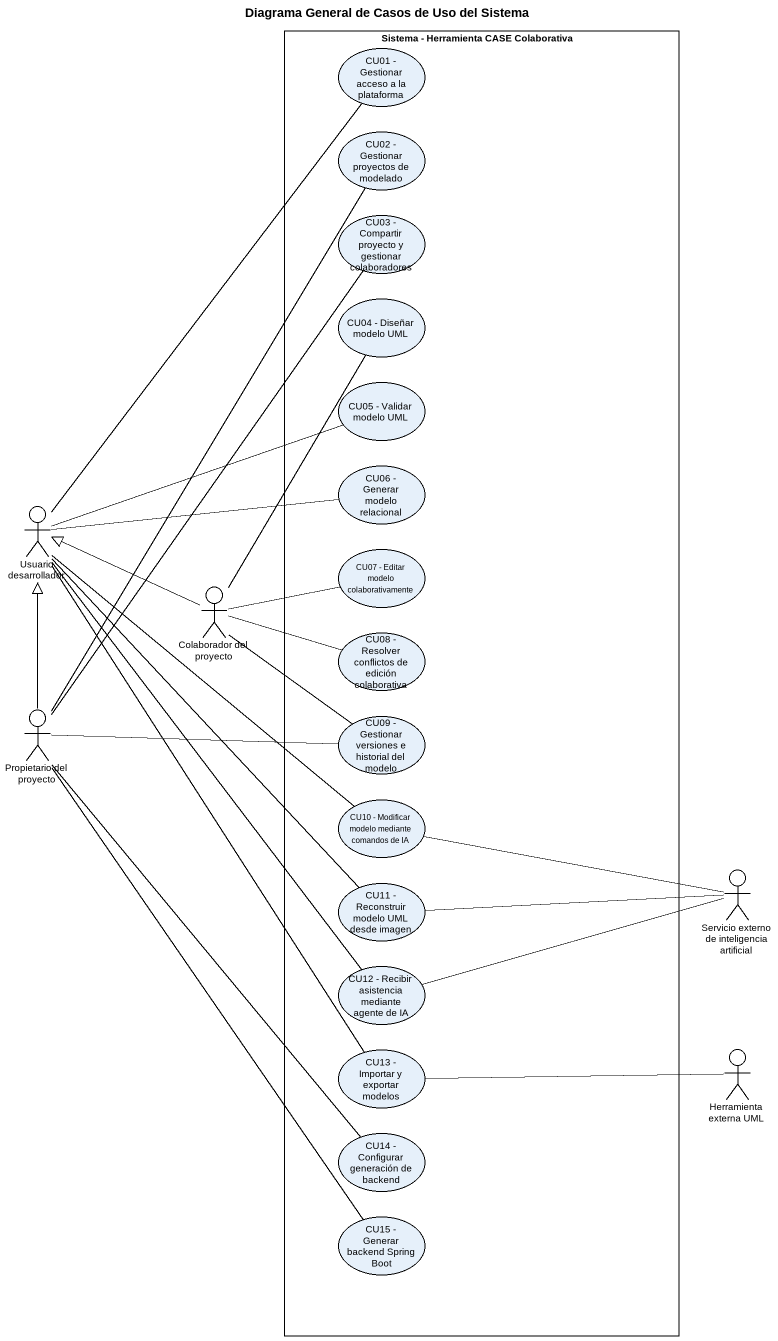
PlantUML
@startuml
title Diagrama General de Casos de Uso del Sistema
rectangle "Sistema - Herramienta CASE Colaborativa" as Sistema_Herramienta_CASE {
  usecase "CU01 - Gestionar acceso a la plataforma" as CU01_Gestionar_acceso_a_la
  usecase "CU02 - Gestionar proyectos de modelado" as CU02_Gestionar_proyectos_de
  usecase "CU03 - Compartir proyecto y gestionar colaboradores" as CU03_Compartir_proyecto_y
  usecase "CU04 - Diseñar modelo UML" as CU04_Diseñar_modelo_UML
  usecase "CU05 - Validar modelo UML" as CU05_Validar_modelo_UML
  usecase "CU06 - Generar modelo relacional" as CU06_Generar_modelo
  usecase "CU07 - Editar modelo colaborativamente" as CU07_Editar_modelo
  usecase "CU08 - Resolver conflictos de edición colaborativa" as CU08_Resolver_conflictos_de
  usecase "CU09 - Gestionar versiones e historial del modelo" as CU09_Gestionar_versiones_e
  usecase "CU10 - Modificar modelo mediante comandos de IA" as CU10_Modificar_modelo
  usecase "CU11 - Reconstruir modelo UML desde imagen" as CU11_Reconstruir_modelo_UML
  usecase "CU12 - Recibir asistencia mediante agente de IA" as CU12_Recibir_asistencia
  usecase "CU13 - Importar y exportar modelos" as CU13_Importar_y_exportar
  usecase "CU14 - Configurar generación de backend" as CU14_Configurar_generación
  usecase "CU15 - Generar backend Spring Boot" as CU15_Generar_backend_Spring
}
actor "Usuario desarrollador" as Usuario_desarrollador
actor "Colaborador del proyecto" as Colaborador_del_proyecto
actor "Propietario del proyecto" as Propietario_del_proyecto
actor "Servicio externo de inteligencia artificial" as Servicio_externo_de
actor "Herramienta externa UML" as Herramienta_externa_UML
Usuario_desarrollador -up- CU01_Gestionar_acceso_a_la
Usuario_desarrollador -right- CU05_Validar_modelo_UML
Usuario_desarrollador -right- CU06_Generar_modelo
Usuario_desarrollador -- CU10_Modificar_modelo
Usuario_desarrollador -- CU11_Reconstruir_modelo_UML
Usuario_desarrollador -- CU12_Recibir_asistencia
Usuario_desarrollador -- CU13_Importar_y_exportar
Colaborador_del_proyecto -up- CU04_Diseñar_modelo_UML
Colaborador_del_proyecto -left-|> Usuario_desarrollador
Colaborador_del_proyecto -right- CU07_Editar_modelo
Colaborador_del_proyecto -right- CU08_Resolver_conflictos_de
Colaborador_del_proyecto -- CU09_Gestionar_versiones_e
Propietario_del_proyecto -up- CU02_Gestionar_proyectos_de
Propietario_del_proyecto -up- CU03_Compartir_proyecto_y
Propietario_del_proyecto -up-|> Usuario_desarrollador
Propietario_del_proyecto -right- CU09_Gestionar_versiones_e
Propietario_del_proyecto -- CU14_Configurar_generación
Propietario_del_proyecto -- CU15_Generar_backend_Spring
CU10_Modificar_modelo -right- Servicio_externo_de
CU11_Reconstruir_modelo_UML -right- Servicio_externo_de
CU12_Recibir_asistencia -right- Servicio_externo_de
CU13_Importar_y_exportar -right- Herramienta_externa_UML
@enduml
